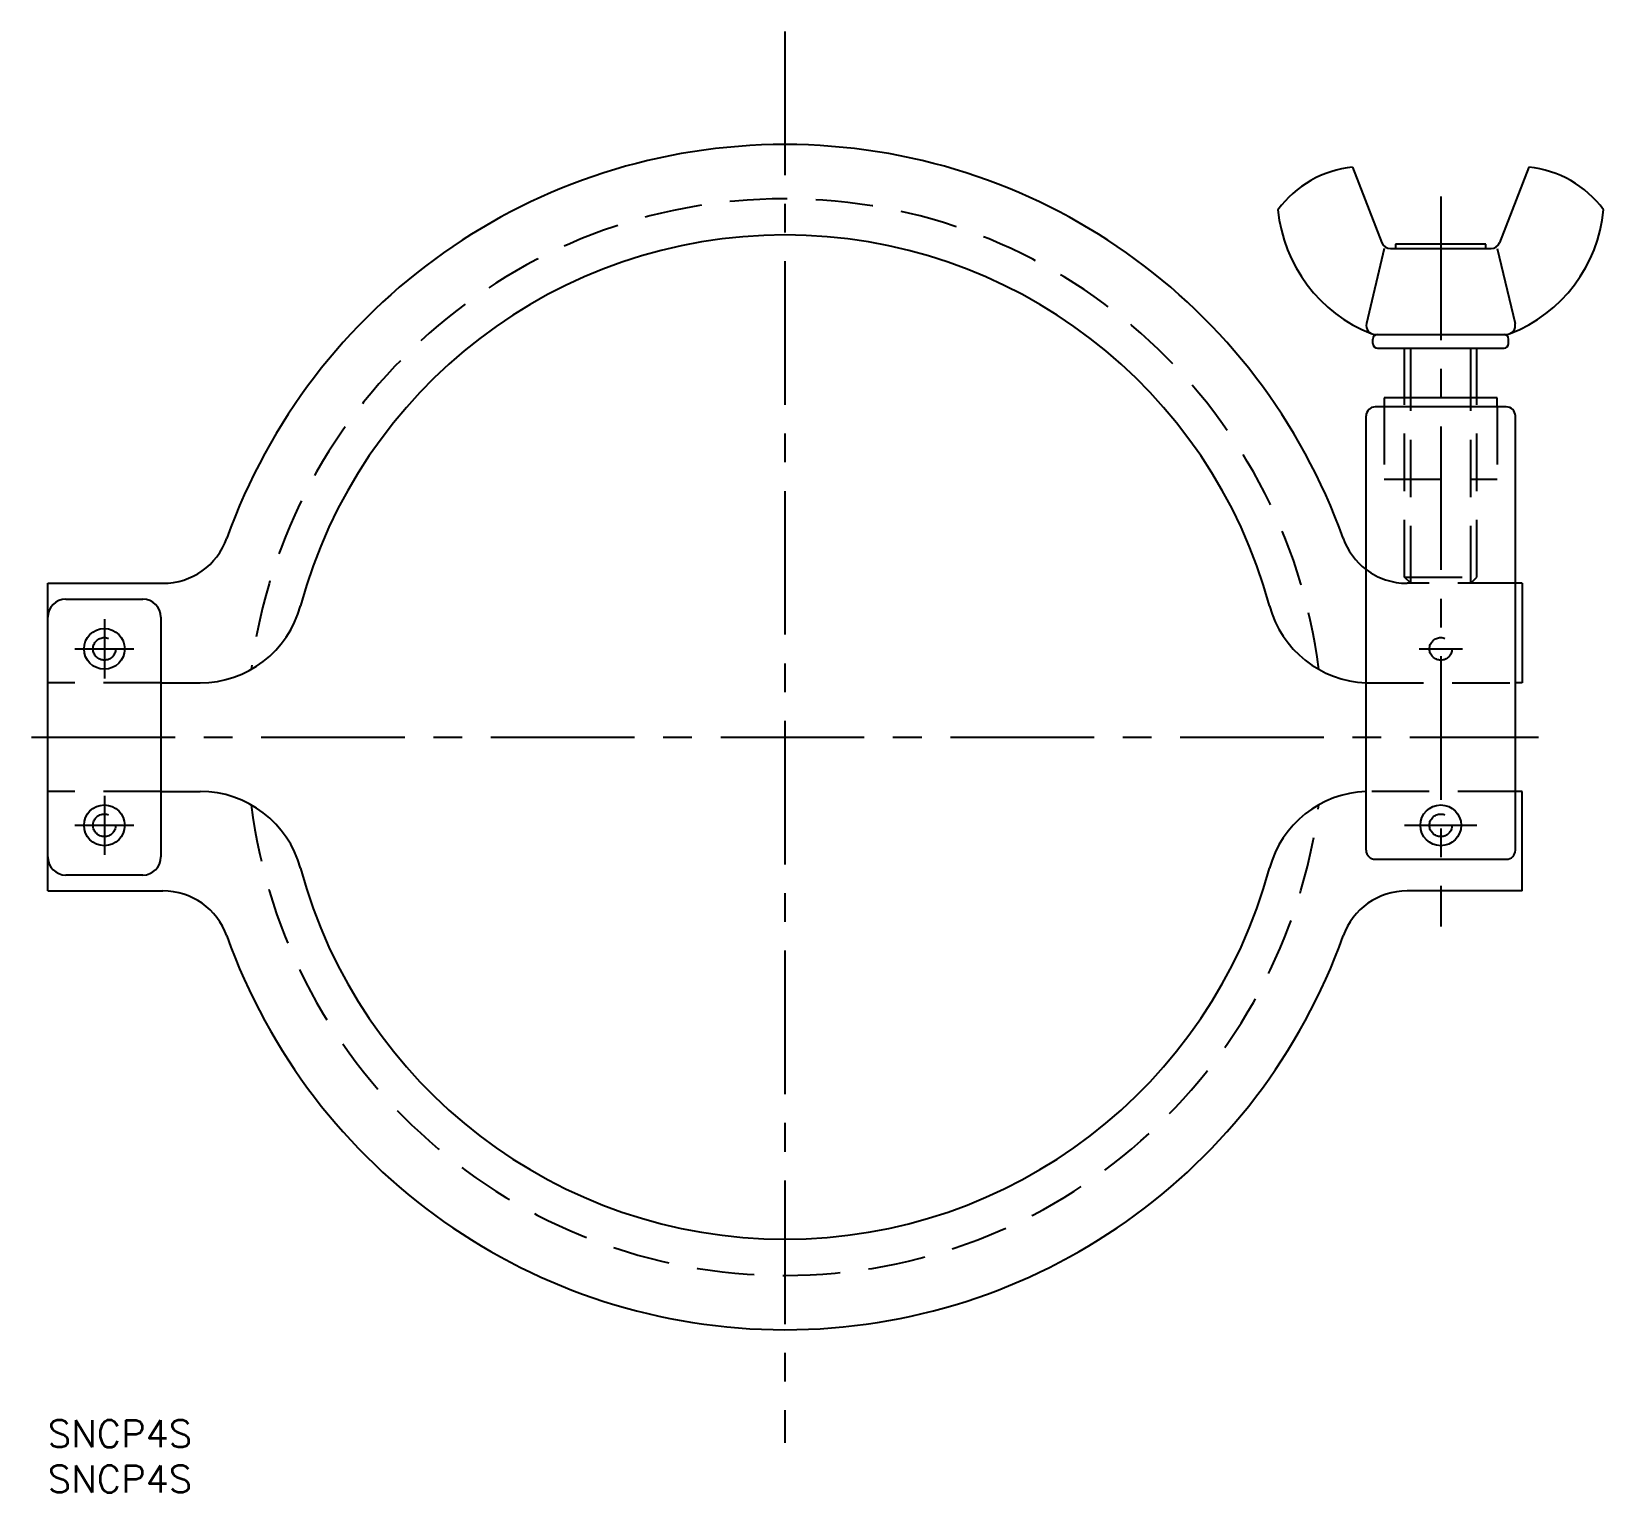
# Model space of a CAD drawing. Extents: x -2 to 172, y -8 to 153.
import ezdxf

# ---------------------------------------------------------------- set-up
doc = ezdxf.new("R2010")
doc.units = 0
doc.header["$LTSCALE"] = 0.5
doc.linetypes.add('CENTER', pattern=[50.8, 31.75, -6.35, 6.35, -6.35])
doc.linetypes.add('DASHED', pattern=[19.05, 12.7, -6.35])
for name, color, linetype in [('MSM_CENTER', 1, 'CENTER'), ('MSM_CONTINUOUS', 7, 'CONTINUOUS'), ('MSM_DASHED', 4, 'DASHED'), ('MSM_NARROW', 5, 'CONTINUOUS'), ('MSM_PART_NUMBER', 7, 'CONTINUOUS')]:
    doc.layers.add(name, color=color, linetype=linetype)
doc.styles.get("Standard").update_dxf_attribs({"font": 'txt.shx', "height": 3, "bigfont": 'bigfont.shx'})

msp = doc.modelspace()

# ---------------------------------------------------------------- linework, layer by layer
at = {"layer": 'MSM_CENTER'}
for p, q in [((81.5, 153.5), (81.5, -2.5)), ((154, 135.25), (154, 54.56)), ((6.25, 88.52), (6.25, 81.98)), ((2.98, 85.25), (9.52, 85.25)), ((151.6, 85.25), (156.4, 85.25)), ((-1.81, 75.5), (164.81, 75.5)), ((6.25, 69.02), (6.25, 62.48)), ((2.98, 65.75), (9.52, 65.75)), ((150.01, 65.75), (157.99, 65.75))]:
    msp.add_line(p, q, dxfattribs=at)
at = {"layer": 'MSM_CONTINUOUS'}
for p, q in [((144.25, 138.5), (147.5, 130.14)), ((163.75, 138.5), (160.5, 130.14)), ((147.75, 129.5), (145.79, 121.23)), ((148.43, 129.5), (159.57, 129.5)), ((149, 130), (149, 129.5)), ((159, 130), (149, 130)), ((159, 129.5), (159, 130)), ((160.25, 129.5), (162.21, 121.23)), ((146.76, 120), (161.24, 120)), ((146.5, 119), (146.5, 119.5)), ((147, 118.5), (161, 118.5)), ((150, 113), (150, 118.5)), ((158, 113), (158, 118.5)), ((161.5, 119), (161.5, 119.5)), ((160.25, 113), (147.75, 113)), ((147.75, 113), (147.75, 112)), ((160.25, 112), (160.25, 113)), ((161.25, 112), (146.75, 112)), ((145.75, 63), (145.75, 111)), ((162.25, 63), (162.25, 111)), ((0, 58.5), (0, 92.5)), ((0, 92.5), (12.73, 92.5)), ((163, 92.5), (162.25, 92.5)), ((163, 92.5), (163, 81.5)), ((2, 90.75), (10.5, 90.75)), ((12.5, 88.75), (12.5, 62.25)), ((12.5, 81.5), (16.83, 81.5)), ((163, 81.5), (162.25, 81.5)), ((12.5, 69.5), (16.83, 69.5)), ((163, 69.5), (162.25, 69.5)), ((163, 58.5), (163, 69.5)), ((146.75, 62), (161.25, 62)), ((10.5, 60.25), (2, 60.25)), ((0, 58.5), (12.73, 58.5)), ((163, 58.5), (150.27, 58.5))]:
    msp.add_line(p, q, dxfattribs=at)
for centre in [(6.25, 85.25), (6.25, 65.75), (154, 65.75)]:
    msp.add_circle(centre, 2.25, dxfattribs=at)
for centre, radius, start, end in [((81.5, 75.5), 65.5, 19.61, 160.39), ((145.49, 126.75), 11.82, 96.0119, 143.4118), ((162.51, 126.75), 11.82, 36.5882, 83.9881), ((152.33, 135.37), 16.41, 185.5255, 248.52), ((155.67, 135.37), 16.41, 291.4678, 354.4732), ((81.5, 75.5), 55.5, 15.1409, 164.8591), ((148.43, 130.5), 1, 201.2505, 270), ((159.57, 130.5), 1, 270, 338.7495), ((146.76, 121), 1, 166.6755, 270), ((147, 119.5), 0.5, 90, 180), ((161, 119.5), 0.5, 0, 90), ((161.24, 121), 1, 270, 13.3245), ((147, 119), 0.5, 180, 270), ((161, 119), 0.5, 270, 360), ((146.75, 111), 1, 90, 180), ((161.25, 111), 1, 0, 90), ((12.73, 100), 7.5, 270, 340.39), ((150.27, 100), 7.5, 199.61, 232.978), ((2, 88.75), 2, 90, 180), ((10.5, 88.75), 2, 0, 90), ((16.83, 93), 11.5, 270, 344.8591), ((146.17, 93), 11.5, 195.1409, 267.8861), ((16.83, 58), 11.5, 15.1409, 90), ((146.17, 58), 11.5, 92.1139, 164.8591), ((146.75, 63), 1, 180, 270), ((161.25, 63), 1, 270, 0), ((2, 62.25), 2, 180, 270), ((10.5, 62.25), 2, 270, 0), ((81.5, 75.5), 55.5, 195.1409, 344.8591), ((12.73, 51), 7.5, 19.61, 90), ((150.27, 51), 7.5, 90, 160.39), ((81.5, 75.5), 65.5, 199.61, 340.39)]:
    msp.add_arc(centre, radius, start, end, dxfattribs=at)
at = {"layer": 'MSM_DASHED'}
for p, q in [((150, 93.17), (150, 113)), ((150.68, 92.5), (150.68, 113)), ((157.32, 92.5), (157.32, 113)), ((158, 93.17), (158, 113)), ((147.75, 112), (147.75, 104)), ((160.25, 112), (160.25, 104)), ((147.75, 104), (160.25, 104)), ((150.68, 92.5), (150, 93.17)), ((150, 93.17), (158, 93.17)), ((162.25, 92.5), (150.27, 92.5)), ((157.32, 92.5), (158, 93.17)), ((12.5, 81.5), (0, 81.5)), ((145.75, 81.51), (162.25, 81.5)), ((12.5, 69.5), (0, 69.5)), ((162.25, 69.5), (145.75, 69.49))]:
    msp.add_line(p, q, dxfattribs=at)
for centre in [(6.25, 85.25), (154, 85.25), (6.25, 65.75), (154, 65.75)]:
    msp.add_circle(centre, 1.25, dxfattribs=at)
for centre, radius, start, end in [((81.5, 75.5), 59.5, 7.2236, 172.7764), ((150.27, 100), 7.5, 232.978, 270), ((81.5, 75.5), 59.5, 187.2236, 352.7764)]:
    msp.add_arc(centre, radius, start, end, dxfattribs=at)
at = {"layer": 'MSM_NARROW'}
for p, q in [((150.68, 113), (150.68, 118.5)), ((157.32, 113), (157.32, 118.5))]:
    msp.add_line(p, q, dxfattribs=at)

# ---------------------------------------------------------------- texts
at = {"layer": 'MSM_PART_NUMBER'}
for p in [(0, -3), (0, -8)]:
    msp.add_text('SNCP4S', height=3, dxfattribs=at).set_placement(p)

doc.saveas('drawing.dxf')
